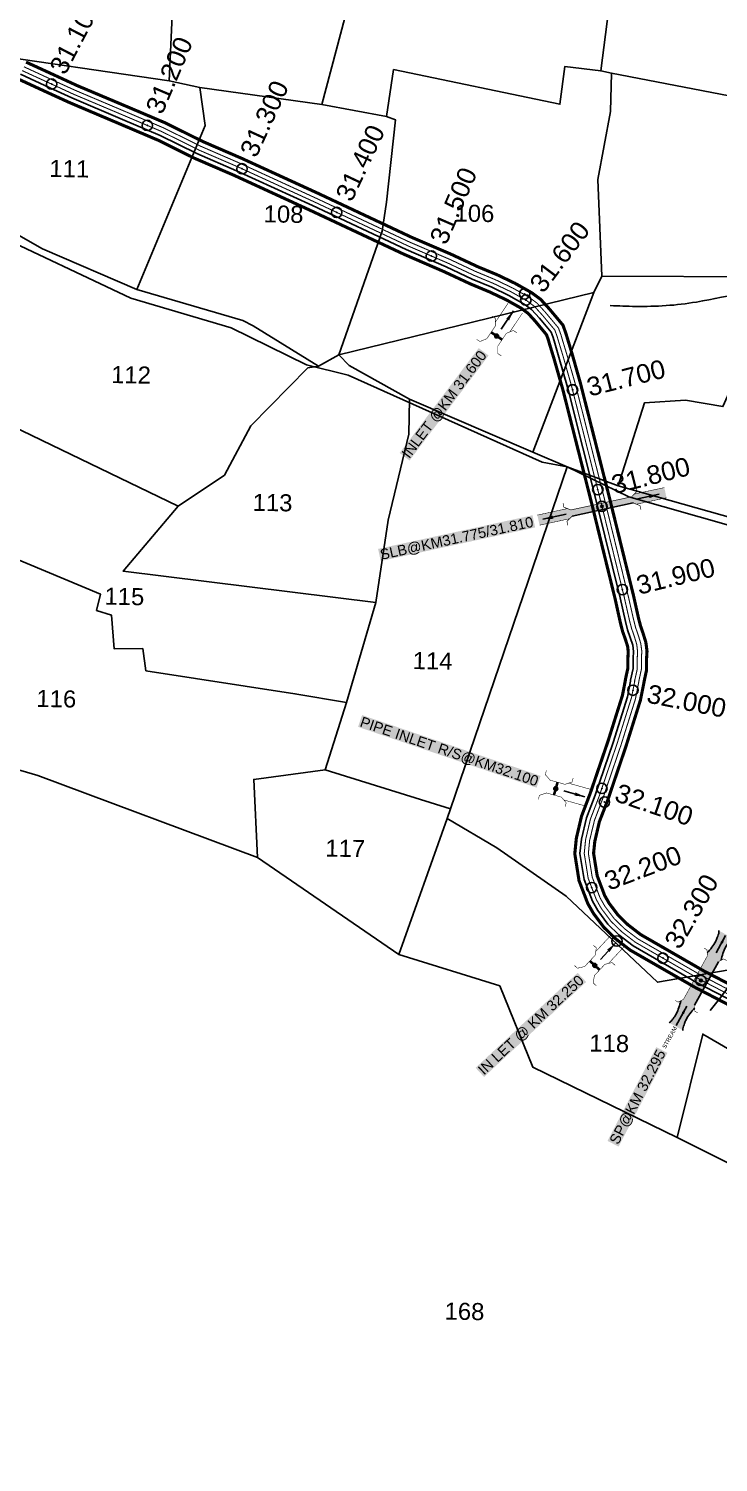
# Model space of a CAD drawing. Header units: millimetres. Extents: x 191342 to 235284, y 1600297 to 1616674.
# Drawn here: x 199662 to 200327, y 1601540 to 1602923 of the extents above; entities that cross this region are included whole.
import ezdxf
from ezdxf.enums import TextEntityAlignment as Align

# ---------------------------------------------------------------- set-up
doc = ezdxf.new("R2010")
doc.units = ezdxf.units.MM
doc.header["$LTSCALE"] = 15
doc.header["$PDMODE"] = 32
doc.header["$PDSIZE"] = 10
doc.linetypes.add('ACAD_ISO02W100', pattern=[15, 12, -3])
doc.linetypes.add('HIDDEN2', pattern=[0.1875, 0.125, -0.0625])
for name, color, linetype in [('CANAL1', 7, 'Continuous'), ('CSMark', 72, 'Continuous'), ('PLOT', 7, 'Continuous'), ('PLOT NO', 7, 'Continuous'), ('ROAD', 1, 'Continuous'), ('STREAM', 4, 'Continuous'), ('STRUCTURE', 5, 'Continuous'), ('text2', 7, 'Continuous')]:
    doc.layers.add(name, color=color, linetype=linetype)
doc.styles.get("Standard").update_dxf_attribs({"font": 'arial.ttf'})
doc.dimstyles.get("Standard").update_dxf_attribs({"dimtxt": 0.18, "dimasz": 0.18, "dimexe": 0.18, "dimexo": 0.0625, "dimgap": 0.09, "dimtad": 0, "dimtih": 1, "dimtoh": 1, "dimdec": 4, "dimzin": 0, "dimdsep": 46, "dimtxsty": 'Standard', "dimcen": 0.09, "dimadec": 0, "dimazin": 0, "dimtfac": 1, "dimtdec": 4, "dimtofl": 0, "dimtmove": 0, "dimatfit": 3, "dimfxl": 1, "dimtolj": 1, "dimtzin": 0, "dimarcsym": 0})

# ---------------------------------------------------------------- blocks, each defined once
blk = doc.blocks.new('SP')
at = {"layer": 'STRUCTURE'}
h = blk.add_hatch(dxfattribs=at)
h.set_pattern_fill('DASH', color=256, scale=8, style=0)
h.set_pattern_definition([(0, (0, 0), (1, 1), [1, -1])])
edge = h.paths.add_edge_path()
edge.add_spline(control_points=[(769825.7, 1706742.1), (769825.3, 1706741.8), (769823.8, 1706740.8), (769820.9, 1706740.3), (769817, 1706739.7), (769811.4, 1706738.9), (769804, 1706739.7), (769798.4, 1706741), (769795.6, 1706741.6)], knot_values=[0, 0, 0, 0, 1.613557, 5.24513, 8.624976, 13.470124, 22.190216, 30.746377, 30.746377, 30.746377, 30.746377], degree=3, periodic=0)
edge.add_line((769795.6, 1706741.6), (769792.6, 1706739.6))
edge.add_line((769792.6, 1706739.6), (769732.6, 1706739.6))
edge.add_line((769732.6, 1706739.6), (769729.6, 1706741.6))
edge.add_spline(control_points=[(769729.6, 1706741.6), (769726.9, 1706740.9), (769721.3, 1706739.5), (769713.9, 1706738.5), (769708.3, 1706739.1), (769704.4, 1706739.6), (769701.5, 1706740), (769700, 1706741), (769699.5, 1706741.3)], knot_values=[0, 0, 0, 0, 8.556161, 17.276253, 22.121402, 25.501247, 29.13282, 30.746377, 30.746377, 30.746377, 30.746377], degree=3, periodic=0)
edge.add_line((769699.5, 1706741.3), (769699.5, 1706722.1))
edge.add_spline(control_points=[(769699.5, 1706722.1), (769700, 1706722.4), (769701.4, 1706723.4), (769704.3, 1706724), (769708.2, 1706724.5), (769713.8, 1706725.3), (769721.2, 1706724.5), (769726.8, 1706723.3), (769729.6, 1706722.6)], knot_values=[0, 0, 0, 0, 1.613557, 5.24513, 8.624976, 13.470124, 22.190216, 30.746377, 30.746377, 30.746377, 30.746377], degree=3, periodic=0)
edge.add_line((769729.6, 1706722.6), (769732.6, 1706724.6))
edge.add_line((769732.6, 1706724.6), (769792.6, 1706724.6))
edge.add_line((769792.6, 1706724.6), (769795.6, 1706722.6))
edge.add_spline(control_points=[(769795.6, 1706722.6), (769798.4, 1706723.3), (769803.9, 1706724.8), (769811.3, 1706725.8), (769817, 1706725.1), (769820.9, 1706724.7), (769823.8, 1706724.2), (769825.2, 1706723.3), (769825.7, 1706723)], knot_values=[0, 0, 0, 0, 8.556161, 17.276253, 22.121402, 25.501247, 29.13282, 30.746377, 30.746377, 30.746377, 30.746377], degree=3, periodic=0)
edge.add_line((769825.7, 1706723), (769825.7, 1706742.1))
h.paths.add_polyline_path([(769764.2, 1706732.1, -1), (769761.1, 1706732.1, -1)], flags=0)
h.paths.add_polyline_path([(769761.1, 1706732.1, 1), (769764.2, 1706732.1, 1)], flags=16)
at = {"layer": 'STRUCTURE', "const_width": 0.628}
for points in [[(769726.6, 1706747.6), (769726.6, 1706743.6), (769732.6, 1706739.6), (769792.6, 1706739.6), (769798.6, 1706743.6), (769798.6, 1706747.6)], [(769726.6, 1706716.6), (769726.6, 1706720.6), (769732.6, 1706724.6), (769792.6, 1706724.6), (769798.6, 1706720.6), (769798.6, 1706716.6)]]:
    blk.add_lwpolyline(points, dxfattribs=at)
at = {"layer": 'STRUCTURE', "color": 3}
blk.add_lwpolyline([(769732.6, 1706724.6), (769792.6, 1706724.6)], dxfattribs=at)
blk.add_lwpolyline([(769732.6, 1706724.6), (769792.6, 1706724.6)], dxfattribs=at)
at = {"layer": 'STRUCTURE', "color": 0}
blk.add_circle((769762.6, 1706732.1), 1.55, dxfattribs=at)
at = {"layer": 'STRUCTURE'}
for points in [[(769699.5, 1706741.3), (769700.9, 1706740.5), (769704.4, 1706739.6), (769707.8, 1706739.2), (769712.6, 1706738.8), (769721.3, 1706739.7), (769729.6, 1706741.6)], [(769825.7, 1706742.1), (769824.3, 1706741.3), (769820.8, 1706740.3), (769817.5, 1706739.8), (769812.7, 1706739.2), (769804, 1706739.9), (769795.6, 1706741.6)], [(769699.5, 1706722.1), (769700.9, 1706723), (769704.4, 1706724), (769707.7, 1706724.5), (769712.5, 1706725), (769721.2, 1706724.4), (769729.6, 1706722.6)], [(769825.7, 1706723), (769824.3, 1706723.8), (769820.8, 1706724.7), (769817.4, 1706725.1), (769812.6, 1706725.5), (769803.9, 1706724.6), (769795.6, 1706722.6)]]:
    blk.add_spline(points, degree=3, dxfattribs=at)
at = {"layer": 'STRUCTURE', "color": 0}
blk.add_text('STREAM', height=5, dxfattribs=at).set_placement((769684.3, 1706732.1), align=Align.MIDDLE_CENTER)
for points in [[(769727.4, 1706732.1), (769700.8, 1706732.1)], [(769824.4, 1706732.1), (769800.5, 1706732.1)]]:
    blk.add_leader(points, dimstyle='Standard', override={"dimasz": 10, "dimgap": 0.09, "dimtad": 0}, dxfattribs=at)
blk = doc.blocks.new('OT')
at = {"layer": 'STRUCTURE', "color": 190}
for points, const_width in [([(769775.2, 1706601.8), (769775.2, 1706597.8), (769769.2, 1706593.8), (769761.8, 1706593.8), (769754.4, 1706593.8), (769748.4, 1706597.8), (769748.4, 1706601.8)], 0.5), ([(769751.4, 1706595.8), (769729.4, 1706595.8)], 0.5), ([(769761.8, 1706593.8), (769761.8, 1706581)], 2.5), ([(769751.4, 1706579), (769729.4, 1706579)], 0.5), ([(769748.4, 1706573), (769748.4, 1706577), (769754.4, 1706581), (769761.8, 1706581), (769761.8, 1706581), (769761.8, 1706581), (769769.2, 1706581), (769775.2, 1706577), (769775.2, 1706573)], 0.5)]:
    blk.add_lwpolyline(points, dxfattribs=dict(at, const_width=const_width))
at = {"layer": 'STRUCTURE', "color": 0}
blk.add_circle((769761.8, 1706587.4), 1.87, dxfattribs=at)
blk.add_leader([(769732.6, 1706587.4), (769753.8, 1706587.4)], dimstyle='Standard', override={"dimasz": 10, "dimgap": 0.09, "dimtad": 0}, dxfattribs=at)
blk = doc.blocks.new('SLB')
at = {"layer": 'STRUCTURE'}
h = blk.add_hatch(dxfattribs=at)
h.set_pattern_fill('DOTS', color=6, scale=20, angle=320.3722, style=0)
h.set_pattern_definition([(320.372247934, (-159.4327, -72.9564), (1.2786241598, 0.5641323054), [0, -1.25])])
h.paths.add_polyline_path([(769699.5, 1706871.1), (769699.5, 1706861.1), (769729.1, 1706861.1), (769732.1, 1706863.1), (769792.1, 1706863.1), (769795.1, 1706861.1), (769824.7, 1706861.1), (769824.7, 1706871.1), (769795.1, 1706871.1), (769792.1, 1706869.1), (769732.1, 1706869.1), (769729.1, 1706871.1)])
at = {"layer": 'STRUCTURE', "color": 6, "const_width": 0.628}
for points in [[(769726.1, 1706877.1), (769726.1, 1706873.1), (769732.1, 1706869.1), (769792.1, 1706869.1), (769798.1, 1706873.1), (769798.1, 1706877.1)], [(769726.1, 1706855.1), (769726.1, 1706859.1), (769732.1, 1706863.1), (769792.1, 1706863.1), (769798.1, 1706859.1), (769798.1, 1706855.1)]]:
    blk.add_lwpolyline(points, dxfattribs=at)
at = {"layer": 'STRUCTURE', "color": 6, "linetype": 'ACAD_ISO02W100', "ltscale": 0.5, "const_width": 0.5}
for points in [[(769699.5, 1706871.1), (769729.1, 1706871.1)], [(769699.5, 1706861.1), (769729.1, 1706861.1)], [(769795.1, 1706871.1), (769824.7, 1706871.1)], [(769795.1, 1706861.1), (769824.7, 1706861.1)]]:
    blk.add_lwpolyline(points, dxfattribs=at)
at = {"layer": 'STRUCTURE', "color": 6}
blk.add_lwpolyline([(769732.1, 1706863.1), (769792.1, 1706863.1)], dxfattribs=at)
blk.add_lwpolyline([(769732.1, 1706863.1), (769792.1, 1706863.1)], dxfattribs=at)
at = {"layer": 'STRUCTURE', "color": 0}
blk.add_circle((769762.1, 1706866.1), 1.24, dxfattribs=at)
for points in [[(769703.8, 1706866), (769726.7, 1706866)], [(769818.6, 1706865.8), (769795.7, 1706865.8)]]:
    blk.add_leader(points, dimstyle='Standard', override={"dimasz": 10, "dimgap": 0.09, "dimtad": 0}, dxfattribs=at)

msp = doc.modelspace()

# ---------------------------------------------------------------- linework, layer by layer
at = {"color": 3}
for p in [(199684.1, 1602869.4), (200140, 1602667, 53), (200186.2, 1602574.5), (200214.6, 1602462.1), (200217, 1602177, 50), (200229, 1602043, 49), (200310, 1602005, 48)]:
    msp.add_point(p, dxfattribs=at)
at = {"layer": 'CANAL1', "color": 5, "const_width": 1}
msp.add_lwpolyline([(199657.4, 1602886.1), (199685.7, 1602873), (199706.8, 1602863.4), (199755.6, 1602842.7), (199792.2, 1602827.1), (199827.5, 1602809.6), (199865.5, 1602793.1), (199938.9, 1602759.4), (200029.2, 1602717), (200067.6, 1602700.5), (200092.7, 1602688.7), (200111.7, 1602680.8), (200128.6, 1602672.7), (200144.1, 1602664), (200152.2, 1602658), (200160.3, 1602649), (200172.6, 1602634.3), (200175.1, 1602627.5), (200176.8, 1602621.6), (200180.8, 1602608.4), (200189.2, 1602579.1), (200190.1, 1602575.5), (200217.9, 1602465.6), (200239.9, 1602375.7), (200245, 1602353.2), (200247, 1602345.3), (200249.5, 1602338.2), (200252, 1602329.9), (200253, 1602322.4), (200252.6, 1602315.7), (200252.6, 1602305.5), (200252.5, 1602304.7), (200250.1, 1602293.5), (200250, 1602292.6), (200246.9, 1602276.6), (200232.9, 1602231.9), (200215.6, 1602181), (200207.4, 1602159.5), (200202.7, 1602140.1), (200201.5, 1602127.6), (200205.2, 1602104.6), (200212.7, 1602084.8), (200217.3, 1602076.7), (200226.3, 1602064.7), (200236.2, 1602055), (200249, 1602045.2), (200310.3, 1602009.9), (200372.9, 1601977.3)], dxfattribs=at)
at = {"layer": 'CANAL1', "color": 200, "const_width": 3}
for points in [[(199659.5, 1602890.6), (199687.8, 1602877.6), (199708.8, 1602867.9), (199757.6, 1602847.3), (199794.3, 1602831.7), (199829.6, 1602814.1), (199867.5, 1602797.7), (199941, 1602764), (200031.2, 1602721.6), (200069.6, 1602705.1), (200094.8, 1602693.3), (200113.8, 1602685.4), (200130.9, 1602677.2), (200146.8, 1602668.2), (200155.6, 1602661.7), (200164.1, 1602652.3), (200177, 1602636.9), (200179.8, 1602629), (200181.6, 1602623.1), (200185.6, 1602609.9), (200194, 1602580.4), (200194.9, 1602576.7), (200222.7, 1602466.9), (200244.8, 1602376.9), (200249.8, 1602354.4), (200251.8, 1602346.8), (200254.2, 1602339.8), (200256.9, 1602331), (200258, 1602322.6), (200257.6, 1602315.6), (200257.6, 1602305.4), (200257.5, 1602304), (200255.1, 1602292.8), (200255, 1602292), (200251.7, 1602275.4), (200237.6, 1602230.4), (200220.3, 1602179.3), (200212.1, 1602158.1), (200207.7, 1602139.2), (200206.5, 1602127.7), (200210, 1602105.9), (200217.2, 1602086.9), (200221.5, 1602079.4), (200230.1, 1602068), (200239.5, 1602058.8), (200251.8, 1602049.3), (200312.7, 1602014.2), (200375.3, 1601981.7)], [(199651.9, 1602874.3), (199680.3, 1602861.2), (199701.5, 1602851.5), (199750.5, 1602830.7), (199786.7, 1602815.3), (199822, 1602797.8), (199860.2, 1602781.3), (199933.5, 1602747.6), (200023.9, 1602705.2), (200062.2, 1602688.6), (200087.5, 1602676.8), (200106.4, 1602668.9), (200122.6, 1602661.2), (200137, 1602653.1), (200143.4, 1602648.3), (200150.5, 1602640.5), (200161.1, 1602627.7), (200162.7, 1602623.4), (200164.3, 1602617.9), (200168.3, 1602604.8), (200176.6, 1602575.7), (200177.5, 1602572.3), (200205.3, 1602462.5), (200227.3, 1602372.8), (200232.3, 1602350.1), (200234.5, 1602341.5), (200237.1, 1602334.2), (200239.3, 1602327.2), (200239.9, 1602322), (200239.6, 1602316.1), (200239.6, 1602306.3), (200237.2, 1602295.3), (200237.1, 1602294.2), (200234.3, 1602279.8), (200220.5, 1602236), (200203.3, 1602185.5), (200194.9, 1602163.4), (200189.9, 1602142.2), (200188.4, 1602127.2), (200192.5, 1602101.2), (200200.9, 1602079.2), (200206.4, 1602069.6), (200216.5, 1602056.1), (200227.7, 1602045.2), (200241.7, 1602034.3), (200304, 1601998.5), (200366.7, 1601965.8)]]:
    msp.add_lwpolyline(points, dxfattribs=at)
at = {"layer": 'CANAL1', "color": 5}
msp.add_lwpolyline([(199654, 1602878.8), (199682.4, 1602865.7), (199703.5, 1602856), (199752.5, 1602835.3), (199788.8, 1602819.9), (199824.1, 1602802.3), (199862.2, 1602785.8), (199935.6, 1602752.2), (200025.9, 1602709.8), (200064.3, 1602693.2), (200089.5, 1602681.4), (200108.5, 1602673.5), (200124.9, 1602665.6), (200139.7, 1602657.3), (200146.8, 1602652), (200154.3, 1602643.8), (200165.6, 1602630.3), (200167.5, 1602625), (200169.1, 1602619.4), (200173.1, 1602606.2), (200181.5, 1602577), (200182.3, 1602573.6), (200210.1, 1602463.7), (200232.1, 1602373.9), (200237.2, 1602351.3), (200239.3, 1602343), (200241.9, 1602335.7), (200244.2, 1602328.2), (200244.9, 1602322.2), (200244.6, 1602315.9), (200244.6, 1602305.8), (200242.1, 1602294.6), (200242.1, 1602293.6), (200239.1, 1602278.6), (200225.3, 1602234.4), (200208, 1602183.8), (200199.7, 1602161.9), (200194.8, 1602141.4), (200193.4, 1602127.3), (200197.4, 1602102.5), (200205.4, 1602081.4), (200210.6, 1602072.3), (200220.3, 1602059.4), (200231, 1602048.9), (200244.5, 1602038.5), (200306.5, 1602002.8), (200369.1, 1601970.2)], dxfattribs=at)
at = {"layer": 'CANAL1', "color": 1, "linetype": 'HIDDEN2', "ltscale": 4, "const_width": 1}
msp.add_lwpolyline([(199655.7, 1602882.4), (199684.1, 1602869.4), (199705.1, 1602859.7), (199754.1, 1602839), (199790.5, 1602823.5), (199825.8, 1602805.9), (199863.8, 1602789.5), (199937.3, 1602755.8), (200027.5, 1602713.4), (200065.9, 1602696.8), (200091.1, 1602685), (200110.1, 1602677.1), (200126.7, 1602669.2), (200141.9, 1602660.7), (200149.5, 1602655), (200157.3, 1602646.4), (200169.1, 1602632.3), (200171.3, 1602626.2), (200173, 1602620.5), (200177, 1602607.3), (200185.3, 1602578.1), (200186.2, 1602574.5), (200214, 1602464.7), (200236, 1602374.8), (200241.1, 1602352.2), (200243.2, 1602344.2), (200245.7, 1602337), (200248.1, 1602329.1), (200248.9, 1602322.3), (200248.6, 1602315.8), (200248.6, 1602305.6), (200248.6, 1602305.2), (200246.1, 1602294.1), (200246.1, 1602293.1), (200243, 1602277.6), (200229.1, 1602233.2), (200211.8, 1602182.4), (200203.5, 1602160.7), (200198.8, 1602140.7), (200197.5, 1602127.5), (200201.3, 1602103.5), (200209.1, 1602083.1), (200213.9, 1602074.5), (200223.3, 1602062), (200233.6, 1602052), (200246.8, 1602041.8), (200308.4, 1602006.3), (200371, 1601973.7)], dxfattribs=at)
at = {"layer": 'PLOT'}
for points in [[(200202.7, 1603221), (200166.1, 1603222.4), (200165.1, 1603212.2), (200144.8, 1603101.7), (200132.8, 1603059), (200129.2, 1603036.7), (200213.1, 1603027.7), (200214, 1603010.2), (200230, 1603010), (200213.4, 1602882.1), (200223.8, 1602880), (200442.4, 1602837.9)], [(199797.5, 1602872.6), (199808.5, 1603110.6), (199674, 1603141)], [(199996, 1603079.4), (199980.7, 1602985.7), (199944.6, 1602849.6)], [(200213.4, 1602882.1), (200178.7, 1602886.2), (200174, 1602849.9), (200013.7, 1602883.4), (200006.8, 1602838.2), (199944.6, 1602849.6), (199826.9, 1602866), (199797.5, 1602872.6), (199612.5, 1602899.6)], [(200214.4, 1602684.2), (200210.7, 1602777.3), (200222.8, 1602842.9), (200223.8, 1602880)], [(199826.9, 1602866), (199832.1, 1602829.6), (199766.3, 1602671.2)], [(200006.8, 1602838.2), (200015.7, 1602834.8), (200006.9, 1602755.6), (200002.6, 1602727.7), (199961.1, 1602608.4)], [(199594.3, 1602756.5), (199675.2, 1602710.6), (199766.3, 1602671.2), (199868.6, 1602641.3), (199878.4, 1602636.4), (199941.4, 1602597.3), (199961.1, 1602608.4), (200206.7, 1602668.5), (200214.4, 1602684.2), (200372.1, 1602683.4), (200486.6, 1602683.7), (200514.3, 1602700.8), (200529.4, 1602710.7), (200576.1, 1602727.8), (200580.7, 1602746.6)], [(200372.1, 1602683.4), (200357, 1602596.1), (200344.4, 1602587.7), (200331.2, 1602558.4), (200295.1, 1602564.5), (200255.6, 1602562.1), (200230.2, 1602482)], [(200148, 1602514.4), (200206.7, 1602668.5)], [(199961.1, 1602608.4), (199970.8, 1602598.1), (200029.1, 1602565.5), (200148, 1602514.4), (200180.9, 1602500.3), (200230.2, 1602482), (200468.4, 1602414.8), (200639.3, 1602409.4), (200676.9, 1602401.3)], [(199941.4, 1602597.3), (199941.4, 1602597.3), (199931.2, 1602595.9), (199876.2, 1602539.7), (199850.9, 1602492.4), (199806, 1602462.4), (199753, 1602399.8), (199996.5, 1602369.4), (200008.6, 1602448.9), (200028.5, 1602531.9), (200029.1, 1602565.5)], [(199806, 1602462.4), (199542.5, 1602589.7)], [(200180.9, 1602500.3), (200068.7, 1602170.5)], [(199483.8, 1602487.2), (199568.1, 1602445.7), (199731.2, 1602377.6), (199727.4, 1602361.8), (199742, 1602357.1), (199744.3, 1602324.8), (199772, 1602325), (199775, 1602303.7), (199918.6, 1602281.4), (199968.2, 1602273)], [(199996.5, 1602369.4), (199968.2, 1602273), (199947.8, 1602208.2), (199878.9, 1602198.9), (199882.5, 1602123.7)], [(199415.5, 1602277.6), (199670.8, 1602202.5), (199882.5, 1602123.7), (200018.7, 1602029.9), (200116, 1601999.9), (200147.8, 1601921.3), (200287, 1601853.7), (200422.3, 1601785.9), (200439.5, 1601695.1), (200443, 1601688.5), (200550.1, 1601655.7), (200567.8, 1601651.9), (200589, 1601644.9), (200586.2, 1601595.6), (200679.6, 1601566.7), (200708.1, 1601510.9), (200666.4, 1601507.5), (200491.7, 1601499.8), (200610, 1601442), (200585.5, 1601493.7), (200633.5, 1601478.7), (200643, 1601504.4)], [(199947.8, 1602208.2), (200068.7, 1602170.5), (200065.5, 1602161.3), (200018.7, 1602029.9)], [(200065.5, 1602161.3), (200113.4, 1602132.9), (200180, 1602086.4), (200268.1, 1602003.2), (200424.9, 1602030.3), (200430.7, 1601996.2), (200460.5, 1601996.2), (200466.6, 1601864.4), (200492.1, 1601796.4)], [(200466.6, 1601864.4), (200387.7, 1601909.1), (200311.8, 1601953.2), (200287, 1601853.7)]]:
    msp.add_lwpolyline(points, dxfattribs=at)
at = {"layer": 'ROAD'}
msp.add_lwpolyline([(200676.9, 1602401.3), (200653.6, 1602397.8), (200520.2, 1602404.7), (200490.3, 1602411.7), (200441.6, 1602414.2), (200240.5, 1602471.5), (200180.9, 1602500.3), (200156.9, 1602504.8), (199969.9, 1602588.6), (199929.9, 1602598.5), (199857.1, 1602634.2), (199760.5, 1602663), (199624.2, 1602727.3), (199545.2, 1602776.2)], dxfattribs=at)
at = {"layer": 'STREAM'}
for points in [[(200790.9, 1602781.3), (200763, 1602771), (200741.7, 1602769.6), (200724, 1602759.6), (200690.2, 1602763.7), (200657.8, 1602758.1), (200631.8, 1602760.3), (200592, 1602745.2), (200573.7, 1602735.9), (200571.7, 1602720.5), (200543.4, 1602710.2), (200521.1, 1602694.1), (200504.3, 1602682.2), (200477.3, 1602674.7), (200438.6, 1602673.6), (200409.5, 1602670.6), (200401.3, 1602668.1), (200354, 1602666.7), (200305.6, 1602659.2), (200247, 1602655), (200222.5, 1602655.8)], [(200789.7, 1602747.2), (200794.8, 1602719.2), (200792.6, 1602697.1), (200768.8, 1602665.2), (200758, 1602647.4), (200755.1, 1602622.2), (200748.5, 1602579.9), (200750.9, 1602557.5), (200733.1, 1602514.6), (200728.1, 1602492.3), (200689.9, 1602470.2), (200659.6, 1602444.4), (200647.5, 1602409.4), (200645.4, 1602383.3), (200636.1, 1602369.6), (200629, 1602338.3), (200612, 1602312.8), (200596.6, 1602296.1), (200576.6, 1602255.1), (200553.6, 1602233), (200535.8, 1602207.9), (200518, 1602186), (200508, 1602175.4), (200510.4, 1602148), (200492.9, 1602128.5), (200456.4, 1602117.1), (200421.9, 1602080.9), (200371, 1602042.4), (200351, 1602023.4), (200338.3, 1602002.2), (200318.9, 1601976.1)]]:
    msp.add_spline(points, degree=3, dxfattribs=at)
at = {"layer": 'text2', "color": 5, "linetype": 'Continuous'}
for p in [(199776.3, 1602829.5), (199867.7, 1602787.7), (199958.9, 1602745.6), (200050.2, 1602703.6), (200141.2, 1602661.1), (200186.2, 1602574.6), (200210.6, 1602478.3), (200234.3, 1602381.9), (200244.4, 1602284.9), (200214.5, 1602190.2), (200204.7, 1602094.5), (200273.3, 1602026.5)]:
    msp.add_point(p, dxfattribs=at)

# ---------------------------------------------------------------- block references
at = {"layer": 'STRUCTURE', "color": 0}
for name, p, rotation in [('OT', (-790198.4, 3191417.5, 3), 236.2136645722919), ('SLB', (-190561.1, -228717.8), 12.22812729211588), ('OT', (1401476.9, 3038099.3), 164.3614685855705), ('OT', (-525447, 3327823.4, 49), 227.083368748175)]:
    msp.add_blockref(name, p, dxfattribs=dict(at, rotation=rotation))
at = {"layer": 'STRUCTURE', "color": 0, "xscale": 0.7999999999999998, "yscale": 0.7999999999999998, "zscale": 0.7999999999999998, "rotation": 61.21146023135175}
msp.add_blockref('SP', (1100377.3, 404766.9, 48), dxfattribs=at)

# ---------------------------------------------------------------- texts
at = {"layer": 'CSMark', "color": 1}
for s, rotation, p in [('31.100', 62.5807, (199689.2, 1602881.3)), ('31.200', 66.9633, (199782.4, 1602842.6)), ('31.300', 65.3602, (199873.1, 1602801.1)), ('31.400', 64.8442, (199965.2, 1602758.6)), ('31.500', 66.6738, (200056.1, 1602716.8)), ('31.600', 53.1217, (200150.7, 1602672.1)), ('31.700', 14.1865, (200200.5, 1602576.7)), ('31.800', 14.1865, (200224.3, 1602482.6)), ('31.900', 13.7862, (200248.2, 1602385.6)), ('32.000', 348.7875, (200258.5, 1602282)), ('32.100', 341.1892, (200228.5, 1602186.9)), ('32.200', 20.8848, (200218.1, 1602099.8)), ('32.300', 60.0534, (200281.6, 1602038.4))]:
    msp.add_text(s, height=18, rotation=rotation, dxfattribs=at).set_placement(p, align=Align.MIDDLE_LEFT)
at = {"layer": 'PLOT NO'}
for s, p in [('111', (199701.2, 1602787.8)), ('108', (199907.7, 1602744)), ('106', (200091.7, 1602744.8)), ('112', (199760.7, 1602589)), ('113', (199897.1, 1602465.8)), ('115', (199754.3, 1602375.3)), ('114', (200051.4, 1602313.2)), ('116', (199688.7, 1602276.7)), ('117', (199967.2, 1602132.4)), ('118', (200221.6, 1601944.4)), ('168', (200082.1, 1601685.9))]:
    msp.add_text(s, height=16.45, rotation=359.0457, dxfattribs=at).set_placement(p, align=Align.MIDDLE_CENTER)
at = {"layer": 'STRUCTURE', "color": 5, "char_height": 10, "attachment_point": 1, "bg_fill": 1, "box_fill_scale": 1.1, "bg_fill_color": 7, "bg_fill_true_color": 16777215, "bg_fill_transparency": 0}
for s, insert, width, rotation in [('\\pxqc;INLET @KM 31.600', (200021, 1602513.8, 3), 124.65, 53.0414), ('\\pxqc;SLB@KM31.775/31.810', (200000, 1602420.4), 150.311, 12.2843), ('\\pxqc;PIPE INLET R/S@KM32.100 ', (199984, 1602259.6), 179.773, 341.1892), ('\\pxqc;IN LET @ KM 32.250', (200094.2, 1601920.7), 132.412, 42.9607), ('\\pxqc;SP@KM 32.295 ', (200221.3, 1601850.7), 99.923, 62.5066)]:
    msp.add_mtext(s, dxfattribs=dict(at, insert=insert, width=width, rotation=rotation))

doc.saveas('drawing.dxf')
